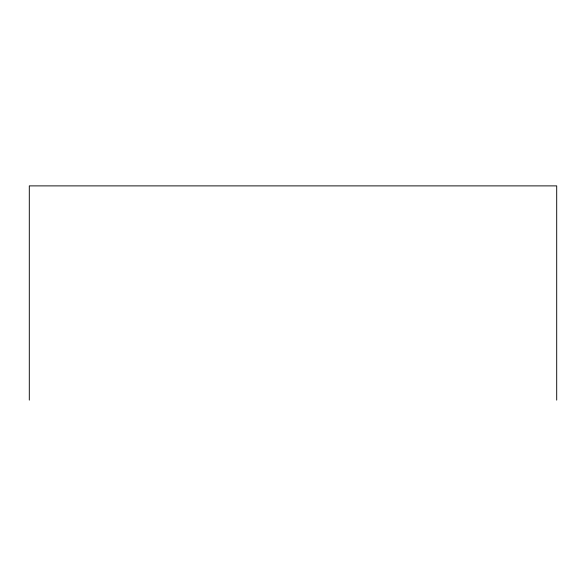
<?xml version="1.0" encoding="UTF-8"?>
<svg xmlns="http://www.w3.org/2000/svg" width="586" height="586" viewBox="0 0 586 586"><rect width="100%" height="100%" fill="white"/><g stroke="black" fill="none" stroke-linecap="round" stroke-linejoin="round"><path stroke-width="0.88" d="M556.7 400.113L556.7 185.887L29.3 185.887L29.3 400.113"/></g></svg>
